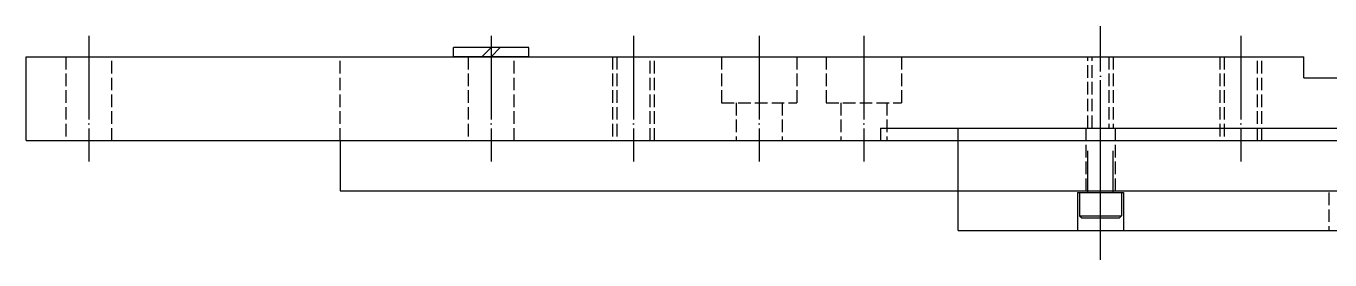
# Model space of a CAD drawing. Extents: x -171 to 626, y 614 to 1305.
# Drawn here: x -170.9 to 140.4, y 688.2 to 744 of the extents above; entities that cross this region are included whole.
import ezdxf

# ---------------------------------------------------------------- set-up
doc = ezdxf.new("R2010")
doc.units = 0
doc.header["$MEASUREMENT"] = 0
doc.linetypes.add('CENTER', pattern=[22, 20, -1, 0, -1])
doc.linetypes.add('DASHED', pattern=[4, 3, -1])
doc.layers.add('344009', color=6, linetype='CONTINUOUS')
doc.layers.add('MSA-M6X50', color=8, linetype='CONTINUOUS')

msp = doc.modelspace()

# ---------------------------------------------------------------- linework, layer by layer
at = {"layer": '344009', "linetype": 'CENTER'}
for p, q in [((85.64, 711.06), (85.64, 743.96)), ((-155.86, 741.65), (-155.86, 711.65)), ((-59.86, 741.65), (-59.86, 711.65)), ((-25.86, 741.65), (-25.86, 711.65)), ((4.14, 741.65), (4.14, 711.65)), ((29.14, 741.65), (29.14, 711.65)), ((119.14, 741.65), (119.14, 711.65))]:
    msp.add_line(p, q, dxfattribs=at)
at = {"layer": '344009', "linetype": 'CONTINUOUS'}
for p, q in [((-50.86, 738.85), (-68.86, 738.85)), ((-68.86, 736.65), (-68.86, 738.85)), ((-59.86, 738.85), (-62.06, 736.65)), ((-57.66, 738.85), (-59.86, 736.65)), ((-50.86, 736.65), (-50.86, 738.85)), ((-170.86, 736.65), (134.14, 736.65)), ((-170.86, 716.65), (-170.86, 736.65)), ((-50.86, 736.65), (-68.86, 736.65)), ((134.14, 731.65), (134.14, 736.65)), ((134.14, 731.65), (317.14, 731.65)), ((33.14, 719.65), (258.14, 719.65)), ((33.14, 719.65), (33.14, 716.65)), ((-170.86, 716.65), (487.14, 716.65)), ((-95.86, 716.65), (-95.86, 704.65)), ((-95.86, 704.65), (487.14, 704.65))]:
    msp.add_line(p, q, dxfattribs=at)
at = {"layer": '344009', "linetype": 'DASHED'}
for p, q in [((-161.36, 736.65), (-161.36, 716.65)), ((-150.36, 716.65), (-150.36, 736.65)), ((-95.86, 716.65), (-95.86, 736.65)), ((-65.36, 736.65), (-65.36, 716.65)), ((-54.36, 716.65), (-54.36, 736.65)), ((-30.86, 736.65), (-30.86, 716.65)), ((-29.86, 736.65), (-29.86, 716.65)), ((-21.86, 716.65), (-21.86, 736.65)), ((-20.86, 716.65), (-20.86, 736.65)), ((-4.86, 736.65), (-4.86, 725.65)), ((13.14, 736.65), (13.14, 725.65)), ((20.14, 736.65), (20.14, 725.65)), ((38.14, 736.65), (38.14, 725.65)), ((82.64, 719.65), (82.64, 736.65)), ((83.64, 719.65), (83.64, 736.65)), ((87.64, 736.65), (87.64, 719.65)), ((88.64, 736.65), (88.64, 719.65)), ((114.14, 736.65), (114.14, 716.65)), ((115.14, 736.65), (115.14, 716.65)), ((123.14, 716.65), (123.14, 736.65)), ((124.14, 716.65), (124.14, 736.65)), ((-4.86, 725.65), (13.14, 725.65)), ((-1.36, 725.65), (-1.36, 716.65)), ((9.64, 725.65), (9.64, 716.65)), ((20.14, 725.65), (38.14, 725.65)), ((23.64, 725.65), (23.64, 716.65)), ((34.64, 725.65), (34.64, 716.65))]:
    msp.add_line(p, q, dxfattribs=at)
at = {"layer": 'MSA-M6X50', "linetype": 'CONTINUOUS'}
for p, q in [((85.64, 688.2), (85.64, 726.79)), ((51.64, 719.65), (239.64, 719.65)), ((51.64, 695.25), (51.64, 719.65)), ((82.64, 704.25), (82.64, 714.25)), ((88.64, 704.25), (88.64, 714.25)), ((80.14, 704.25), (80.14, 695.25)), ((80.64, 704.25), (90.64, 704.25)), ((80.64, 704.25), (80.64, 698.75)), ((90.64, 704.25), (90.64, 698.75)), ((91.14, 704.25), (91.14, 695.25)), ((80.64, 698.75), (90.64, 698.75)), ((80.64, 698.75), (81.14, 698.25)), ((81.14, 698.25), (90.14, 698.25)), ((90.64, 698.75), (90.14, 698.25)), ((51.64, 695.25), (239.64, 695.25))]:
    msp.add_line(p, q, dxfattribs=at)
at = {"layer": 'MSA-M6X50', "linetype": 'DASHED'}
for p, q in [((82.14, 719.65), (82.14, 704.25)), ((89.14, 719.65), (89.14, 704.25)), ((80.14, 704.25), (91.14, 704.25)), ((140.14, 704.25), (140.14, 695.25))]:
    msp.add_line(p, q, dxfattribs=at)

doc.saveas('drawing.dxf')
